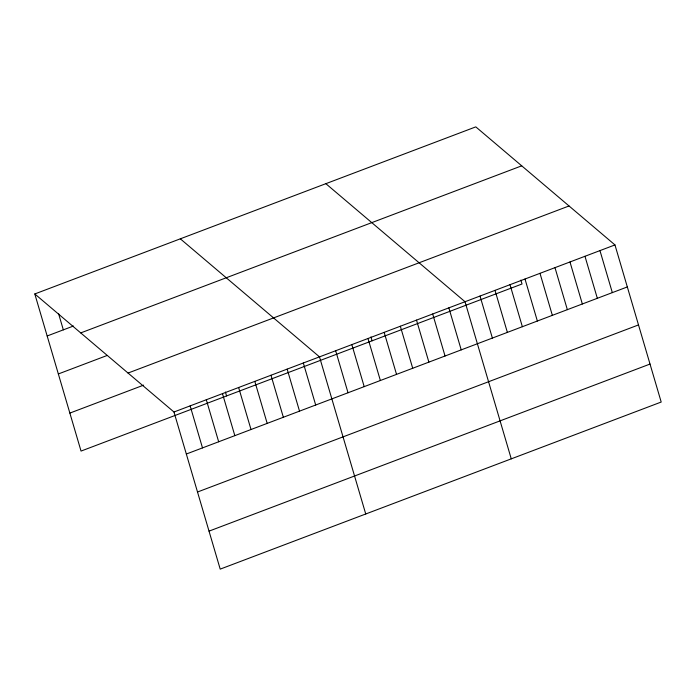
<?xml version="1.0" encoding="UTF-8"?>
<svg xmlns="http://www.w3.org/2000/svg" width="696" height="696" viewBox="0 0 696 696"><rect width="100%" height="100%" fill="white"/><g stroke="black" fill="none" stroke-linecap="round" stroke-linejoin="round"><path stroke-width="1.04" d="M34.8 293.956L475.794 126.872L614.96 244.922L661.2 402.044L220.206 569.128L173.965 412.006L34.8 293.956L81.041 451.078L522.035 283.994L520.886 280.096M47.163 335.977L73.445 326.024M80.727 332.914L521.713 165.831M58.342 373.961L106.853 355.578M128.038 373.056L569.032 205.972M69.861 413.093L143.637 385.14M173.965 412.006L614.96 244.922M186.337 454.027L627.322 286.943M197.516 492.011L638.502 324.928M209.026 531.144L650.02 364.06M325.858 183.683L465.024 301.733L511.264 458.847M180.325 238.824L319.49 356.874L365.739 513.987M599.961 250.603L612.332 292.625M584.971 256.285L597.333 298.306M569.981 261.966L582.343 303.987M554.982 267.647L567.353 309.668M539.992 273.328L552.354 315.349M524.993 279.009L537.364 321.03M510.003 284.69L522.365 326.711M495.013 290.371L507.375 332.392M480.014 296.052L492.385 338.073M448.85 307.858L461.222 349.879M432.686 313.983L445.048 356.004M416.512 320.116L428.875 362.129M400.339 326.241L412.711 368.254M384.175 332.366L396.537 374.387M370.951 336.899L372.099 340.796M368.001 338.491L380.373 380.512M351.837 344.616L364.199 386.637M335.663 350.749L348.026 392.762M303.325 362.999L315.688 405.02M287.152 369.124L299.524 411.145M270.988 375.248L283.35 417.269M254.814 381.382L267.186 423.394M238.641 387.507L251.012 429.519M225.426 392.039L226.565 395.937M222.476 393.631L234.839 435.652M206.303 399.756L218.674 441.777M190.139 405.881L202.501 447.902M58.508 313.452L63.336 329.852"/></g></svg>
